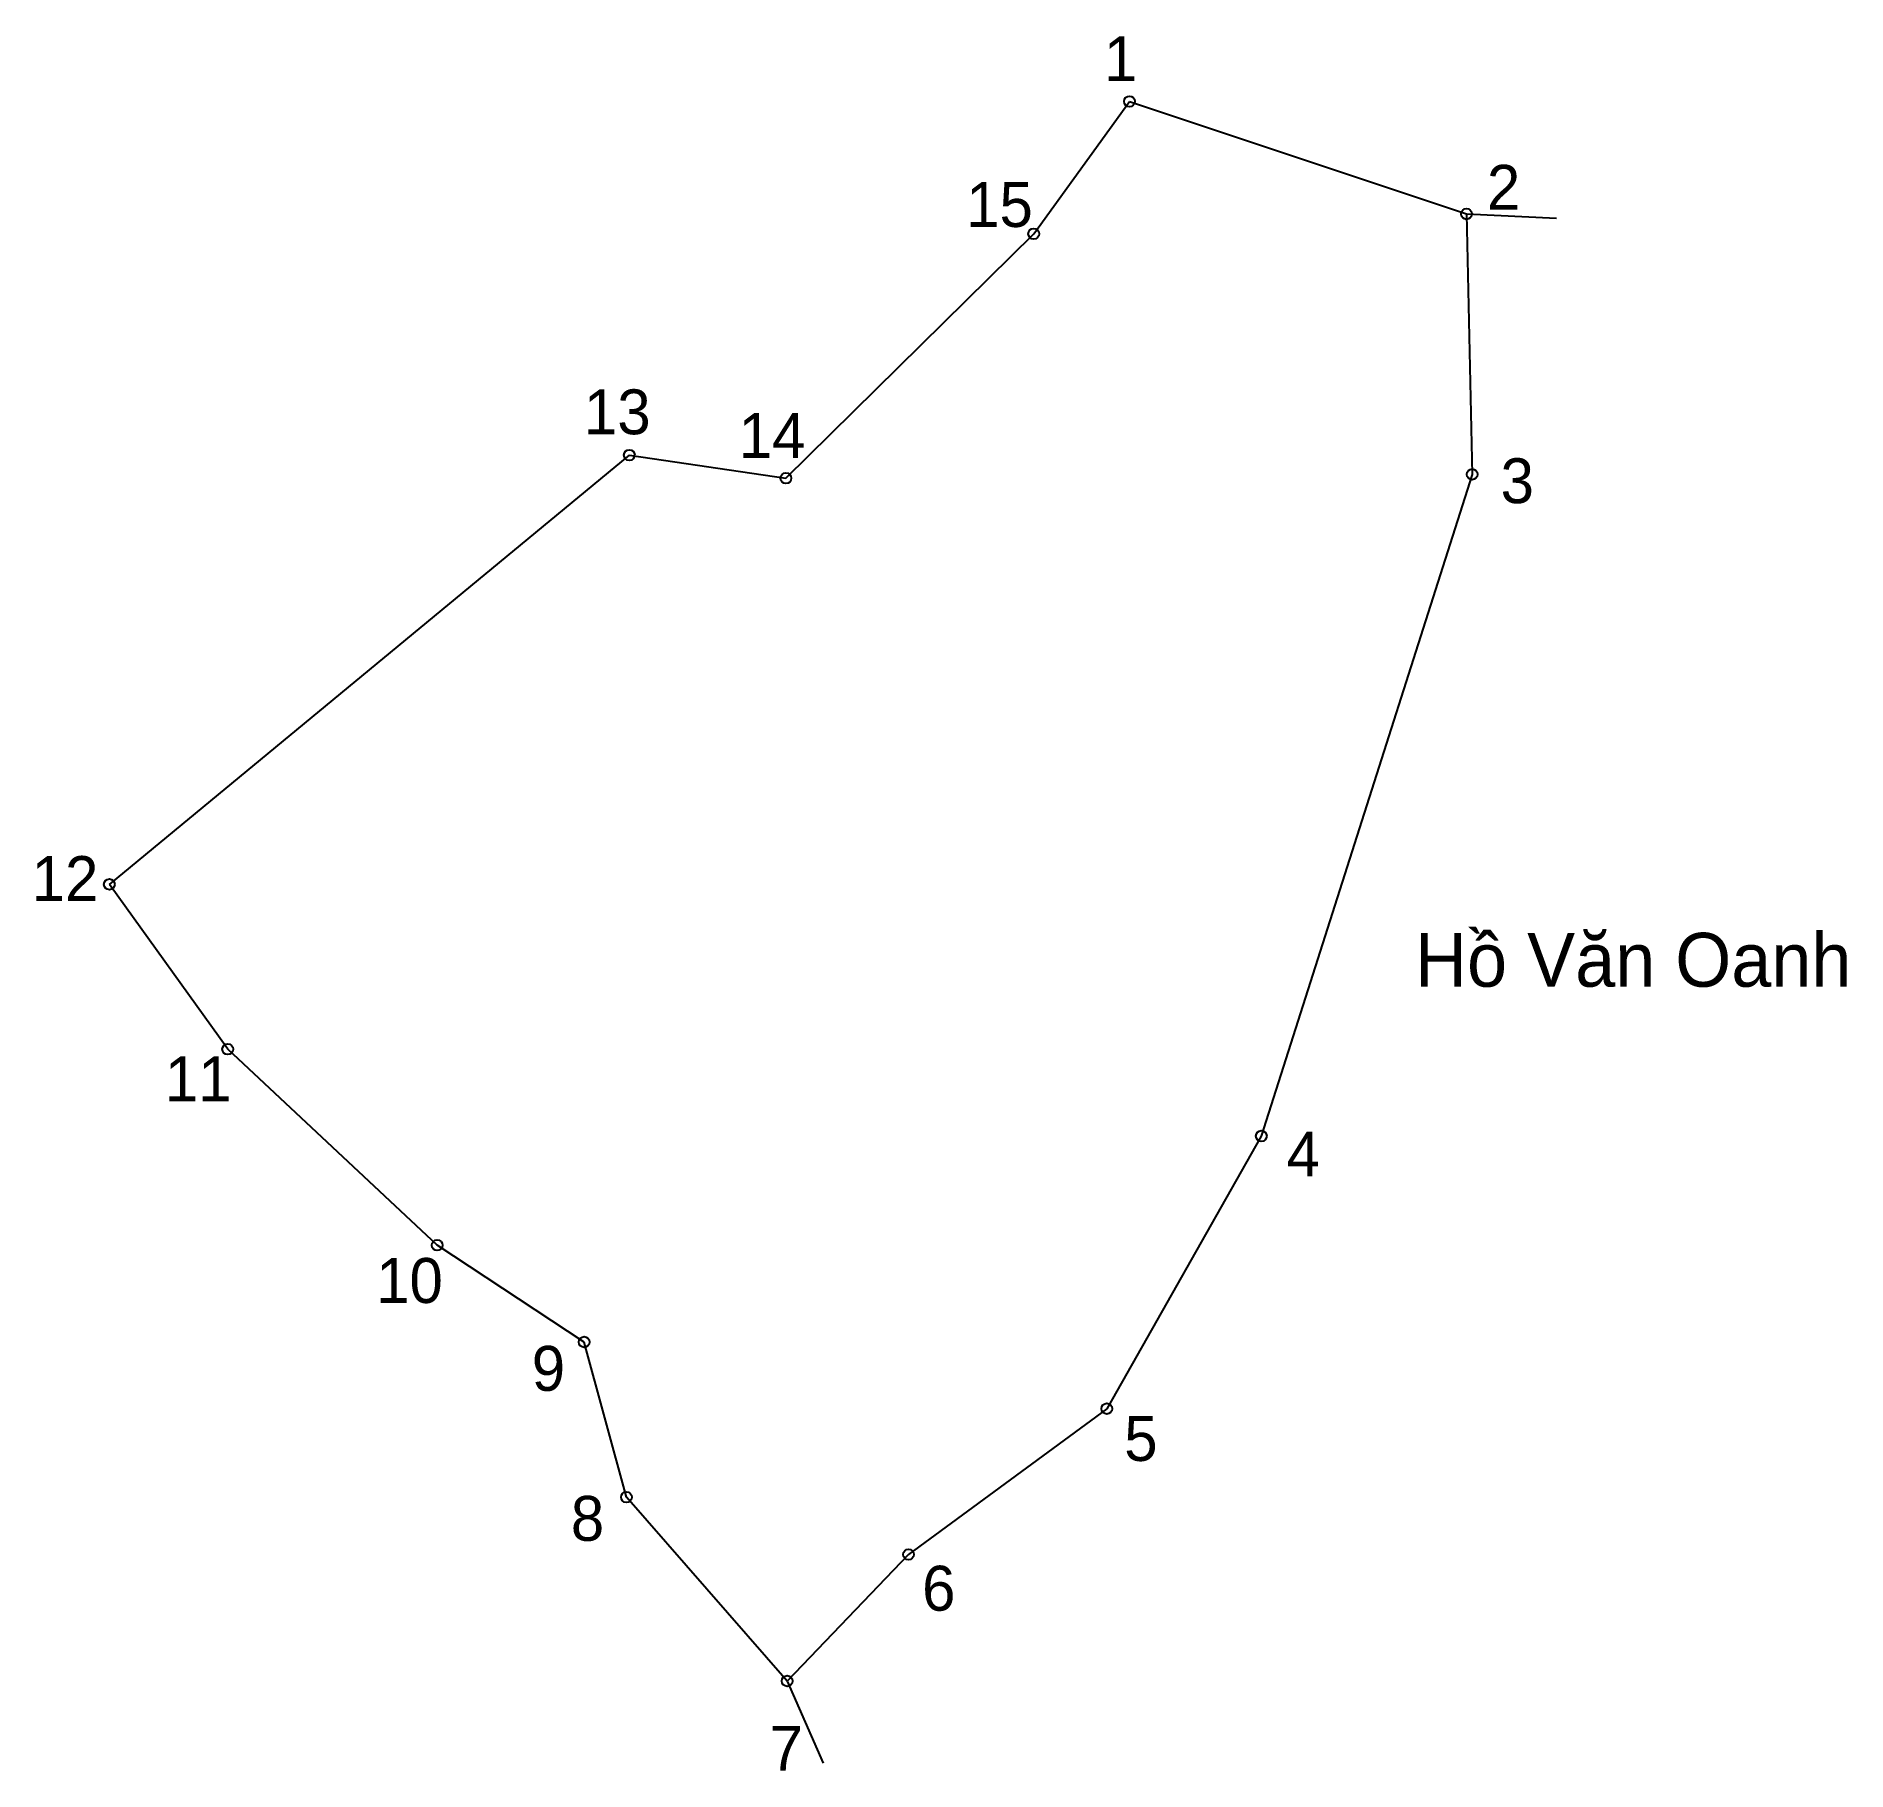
# Model space of a CAD drawing. Extents: x 546900 to 547142, y 1826454 to 1826686.
import ezdxf

# ---------------------------------------------------------------- set-up
doc = ezdxf.new("R2010")
doc.units = 0
for name, color, linetype in [('CanhThua', 7, 'Continuous'), ('MocDinhThua', 7, 'Continuous'), ('RauThua', 7, 'Continuous'), ('SoHieuDinhThua', 7, 'Continuous'), ('TenChuLanCan', 7, 'Continuous')]:
    doc.layers.add(name, color=color, linetype=linetype)

msp = doc.modelspace()

# ---------------------------------------------------------------- linework, layer by layer
at = {"layer": 'CanhThua'}
for p, q in [((547033.49, 1826659.77), (547046.3, 1826677.48)), ((547046.3, 1826677.48), (547091.41, 1826662.42)), ((547091.41, 1826662.42), (547092.17, 1826627.58)), ((547000.33, 1826627.06), (547033.49, 1826659.77)), ((546909.78, 1826572.72), (546979.37, 1826630.16)), ((546979.37, 1826630.16), (547000.33, 1826627.06)), ((547092.17, 1826627.58), (547063.95, 1826539.04)), ((546925.62, 1826550.66), (546909.78, 1826572.72)), ((546953.66, 1826524.43), (546925.62, 1826550.66)), ((547063.95, 1826539.04), (547043.27, 1826502.56)), ((546973.32, 1826511.48), (546953.66, 1826524.43)), ((546978.98, 1826490.72), (546973.32, 1826511.48)), ((547043.27, 1826502.56), (547016.73, 1826483.05)), ((547000.49, 1826466.12), (546978.98, 1826490.72)), ((547016.73, 1826483.05), (547000.49, 1826466.12))]:
    msp.add_line(p, q, dxfattribs=at)
at = {"layer": 'MocDinhThua'}
for centre in [(547046.3, 1826677.48), (547091.41, 1826662.42), (547033.49, 1826659.77), (546979.37, 1826630.16), (547000.33, 1826627.06), (547092.17, 1826627.58), (546909.78, 1826572.72), (546925.62, 1826550.66), (547063.95, 1826539.04), (546953.66, 1826524.43), (546973.32, 1826511.48), (547043.27, 1826502.56), (546978.98, 1826490.72), (547016.73, 1826483.05), (547000.49, 1826466.12)]:
    msp.add_circle(centre, 0.721, dxfattribs=at)
at = {"layer": 'RauThua'}
for p, q in [((547091.41, 1826662.42), (547103.44, 1826661.85)), ((547000.49, 1826466.12), (547005.29, 1826455.13))]:
    msp.add_line(p, q, dxfattribs=at)

# ---------------------------------------------------------------- texts
at = {"layer": 'SoHieuDinhThua'}
for s, height, p in [('1', 6.01, (547042.9, 1826680.2)), ('2', 6.01, (547094.14, 1826662.98)), ('15', 6.007, (547024.44, 1826660.68)), ('13', 6.007, (546973.29, 1826632.94)), ('14', 6.007, (546994.01, 1826629.77)), ('3', 6.01, (547095.97, 1826623.72)), ('12', 6.007, (546899.38, 1826570.49)), ('11', 6.007, (546917.21, 1826543.69)), ('4', 6.01, (547067.32, 1826533.63)), ('10', 6.007, (546945.48, 1826516.71)), ('9', 6.01, (546966.31, 1826504.95)), ('5', 6.01, (547045.6, 1826495.57)), ('8', 6.01, (546971.54, 1826484.88)), ('6', 6.01, (547018.55, 1826475.53)), ('7', 6.01, (546998.14, 1826454.11))]:
    msp.add_text(s, height=height, dxfattribs=at).set_placement(p)
at = {"layer": 'TenChuLanCan'}
msp.add_text('Hồ Văn Oanh', height=7.2084, dxfattribs=at).set_placement((547084.52, 1826559.02))

doc.saveas('drawing.dxf')
